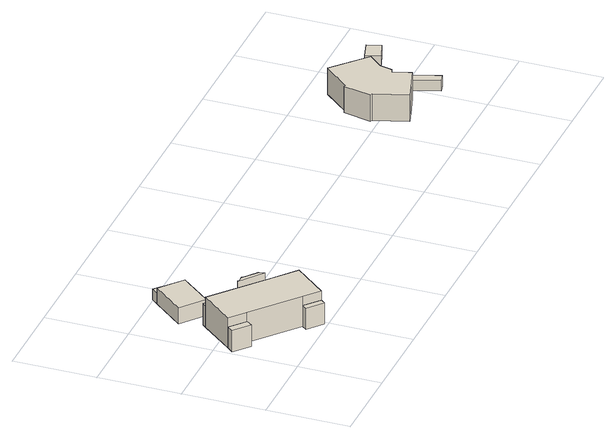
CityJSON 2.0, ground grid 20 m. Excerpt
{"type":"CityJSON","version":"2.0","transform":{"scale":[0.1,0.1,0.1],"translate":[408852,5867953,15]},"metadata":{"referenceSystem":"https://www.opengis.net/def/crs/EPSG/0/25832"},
"CityObjects":{
"building1":{"type":"Building","attributes":{"Gemeindeschluessel":"03454033","AbsoluteHoehe":"16.037","MittlereTraufHoehe":"21.522","Firsthoehe":"26.057","function":"31001_1000","roofType":"3200","measuredHeight":10.02},"address":[{"country":"Germany","locality":"Lorup","thoroughfareNumber":"5","thoroughfareName":"Roten Steine"}],"children":["building1-1","building1-2","building1-3","building1-4"],"geometry":[{"type":"MultiSurface","lod":"1","boundaries":[[[0,1,2,3,4,5,6]],[[7,8,9,10,11,12,13]],[[7,13,6,5]],[[4,14,15,5]],[[9,8,4,3]],[[2,16,17,3]],[[11,10,2,1]],[[12,11,1,0]],[[6,18,19,0]],[[14,8,7,15]],[[16,10,9,17]],[[18,13,12,19]]]}]},
"building1-1":{"type":"BuildingPart","attributes":{"BezugspunktDach":"2200","AbsoluteHoehe":"16.037","MittlereTraufHoehe":"24.676","Firsthoehe":"24.676","measuredHeight":8.64},"parents":["building1"],"geometry":[{"type":"MultiSurface","lod":"1","boundaries":[[[20,21,22,23,24,25,26,27,28,29,30,31]],[[32,33,34,35,36,37,38,39,40,41,42,43]],[[32,43,31,30]],[[33,32,30,29]],[[34,33,29,28]],[[35,34,44,27]],[[36,35,27,26]],[[37,36,26,25]],[[38,37,25,24]],[[39,38,24,23]],[[40,39,23,22]],[[41,40,22,21]],[[42,41,21,20]],[[31,45,46,20]],[[45,43,42,46]]]}]},
"building1-2":{"type":"BuildingPart","attributes":{"AbsoluteHoehe":"16.037","MittlereTraufHoehe":"21.522","Firsthoehe":"21.522","roofType":"1000","measuredHeight":5.49},"parents":["building1"],"geometry":[{"type":"MultiSurface","lod":"1","boundaries":[[[47,19,18,48]],[[13,12,49,50]],[[13,50,48,18]],[[49,12,19,47]],[[50,49,47,48]],[[12,13,18,19]]]}]},
"building1-3":{"type":"BuildingPart","attributes":{"AbsoluteHoehe":"16.037","MittlereTraufHoehe":"21.522","Firsthoehe":"21.522","roofType":"1000","measuredHeight":5.49},"parents":["building1"],"geometry":[{"type":"MultiSurface","lod":"1","boundaries":[[[51,15,14,52]],[[8,7,53,54]],[[8,54,52,14]],[[53,7,15,51]],[[54,53,51,52]],[[7,8,14,15]]]}]},
"building1-4":{"type":"BuildingPart","attributes":{"AbsoluteHoehe":"16.037","MittlereTraufHoehe":"21.522","Firsthoehe":"21.522","roofType":"1000","measuredHeight":5.49},"parents":["building1"],"geometry":[{"type":"MultiSurface","lod":"1","boundaries":[[[55,46,45,56,17,16]],[[9,57,43,42,58,10]],[[57,9,17,56]],[[43,57,56,45]],[[58,42,46,55]],[[10,58,55,16]],[[9,10,16,17]],[[42,43,45,46]]]}]},
"building2":{"type":"Building","attributes":{"Gemeindeschluessel":"03454033","AbsoluteHoehe":"15.987","MittlereTraufHoehe":"18.712","Firsthoehe":"21.5","function":"31001_2000","roofType":"3100","measuredHeight":5.51},"address":[{"country":"Germany","locality":"Lorup"}],"children":["building2-1"],"geometry":[{"type":"MultiSurface","lod":"1","boundaries":[[[59,60,61,62]],[[63,64,65,66]],[[63,66,62,61]],[[64,63,61,60]],[[59,65,67,68,69,60]],[[66,65,59,62]],[[68,67,64,69]]]}]},
"building2-1":{"type":"BuildingPart","attributes":{"AbsoluteHoehe":"15.987","MittlereTraufHoehe":"18.712","Firsthoehe":"18.712","roofType":"1000","measuredHeight":2.73},"parents":["building2"],"geometry":[{"type":"MultiSurface","lod":"1","boundaries":[[[69,68,70,71]],[[72,67,64,73]],[[72,73,71,70]],[[67,72,70,68]],[[73,64,69,71]],[[64,67,68,69]]]}]},
"building3":{"type":"Building","attributes":{"Gemeindeschluessel":"03454033","AbsoluteHoehe":"16.408","MittlereTraufHoehe":"23.163","Firsthoehe":"23.163","function":"31001_1000","roofType":"1000","measuredHeight":6.75},"address":[{"country":"Germany","locality":"Lorup","thoroughfareNumber":"6","thoroughfareName":"Roten Steine"}],"geometry":[{"type":"MultiSurface","lod":"1","boundaries":[[[74,75,76,77,78,79,80,81,82,83,84,85,86]],[[87,88,89,90,91,92,93,94,95,96,97,98,99]],[[87,99,86,85]],[[88,87,85,84]],[[89,88,84,83]],[[90,89,83,82]],[[91,90,82,81]],[[92,91,81,80]],[[93,92,80,79]],[[94,93,79,78]],[[95,94,78,77]],[[96,95,77,76]],[[97,96,76,75]],[[98,97,75,74]],[[99,98,74,86]]]}]},
"building4":{"type":"Building","attributes":{"Gemeindeschluessel":"03454033","AbsoluteHoehe":"16.712","MittlereTraufHoehe":"19.426","Firsthoehe":"20.337","function":"51009_1610","roofType":"2100","measuredHeight":3.62},"address":[{"country":"Germany","locality":"Lorup"}],"geometry":[{"type":"MultiSurface","lod":"1","boundaries":[[[100,101,102,103]],[[104,105,106,107]],[[104,107,103,102]],[[105,104,102,101]],[[106,105,101,100]],[[107,106,100,103]]]}]},
"building5":{"type":"Building","attributes":{"Gemeindeschluessel":"03454033","AbsoluteHoehe":"16.155","MittlereTraufHoehe":"18.355","Firsthoehe":"18.858","function":"31001_2000","roofType":"3100","measuredHeight":2.7},"address":[{"country":"Germany","locality":"Lorup"}],"geometry":[{"type":"MultiSurface","lod":"1","boundaries":[[[108,109,110,111]],[[112,113,114,115]],[[112,115,111,110]],[[113,112,110,109]],[[114,113,109,108]],[[115,114,108,111]]]}]}
},
"vertices":[
[202,20,88],[269,98,88],[211,147,88],[88,251,88],[22,173,88],[59,142,88],[166,51,88],[59,142,10],[22,173,10],[88,251,10],[211,147,10],[269,98,10],[202,20,10],[166,51,10],[22,173,65],[59,142,65],[211,147,65],[88,251,65],[166,51,65],[202,20,65],
[217,159,97],[215,172,97],[215,173,97],[214,175,97],[213,174,97],[182,200,97],[183,201,97],[181,202,97],[180,202,97],[167,201,97],[164,204,97],[163,203,97],[164,204,10],[167,201,10],[180,202,10],[181,202,10],[183,201,10],[182,200,10],[213,174,10],[214,175,10],[215,173,10],[215,172,10],[217,159,10],[163,203,10],[180,201,97],[163,203,65],[217,159,65],
[193,9,65],[157,39,65],[193,9,10],[157,39,10],
[47,127,65],[10,159,65],[47,127,10],[10,159,10],
[219,157,65],[96,260,65],[96,260,10],[219,157,10],
[199,342,51],[144,387,51],[81,313,51],[136,267,51],[81,313,10],[144,387,10],[199,342,10],[136,267,10],[181,357,10],[181,357,37],[144,387,37],
[194,372,37],[158,403,37],[194,372,10],[158,403,10],
[1037,216,82],[1042,215,82],[1068,134,82],[1101,144,82],[1161,163,82],[1160,167,82],[1147,207,82],[1156,210,82],[1163,241,82],[1193,274,82],[1113,346,82],[1057,283,82],[1052,285,82],[1057,283,14],[1113,346,14],[1193,274,14],[1163,241,14],[1156,210,14],[1147,207,14],[1160,167,14],[1161,163,14],[1101,144,14],[1068,134,14],[1042,215,14],[1037,216,14],[1052,285,14],
[1210,184,44],[1189,177,44],[1210,113,44],[1231,119,44],[1210,113,17],[1189,177,17],[1210,184,17],[1231,119,17],
[1307,328,36],[1263,315,36],[1275,280,36],[1318,294,36],[1275,280,12],[1263,315,12],[1307,328,12],[1318,294,12]
]}
